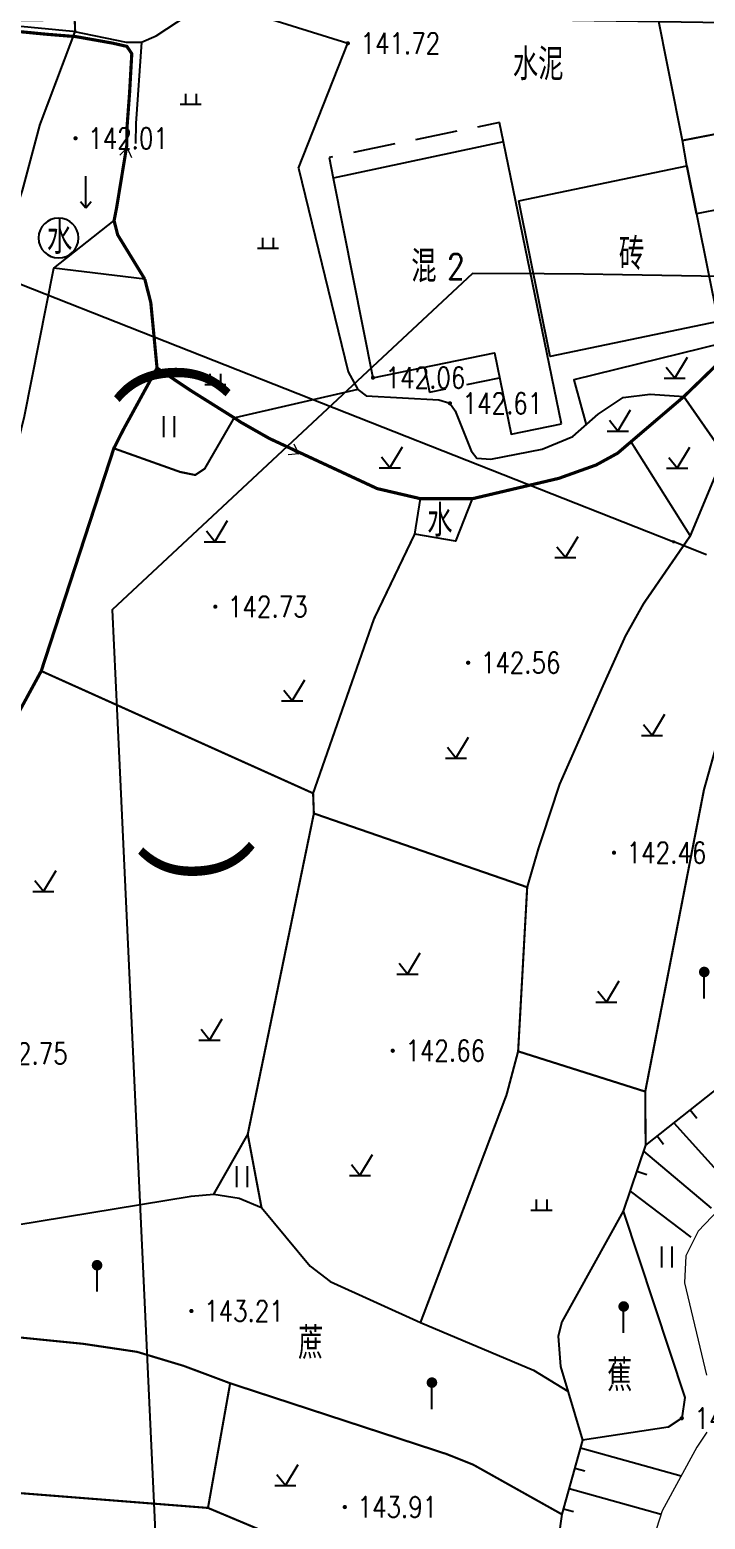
# Model space of a CAD drawing. Extents: x 529262 to 576451, y 2694391 to 2717535.
# Drawn here: x 567265.4 to 567297.4, y 2709343.5 to 2709414 of the extents above; entities that cross this region are included whole.
import ezdxf
from ezdxf.enums import TextEntityAlignment as Align
from ezdxf.xclip import XClip

# ---------------------------------------------------------------- set-up
doc = ezdxf.new("R2010")
doc.units = 0
doc.header["$XCLIPFRAME"] = 0
doc.linetypes.add('X5', pattern=[3, 2, -1])
for name, color, linetype in [('DLDW', 8, 'Continuous'), ('DMTZ', 8, 'Continuous'), ('GCD', 8, 'Continuous'), ('GXYZ', 8, 'Continuous'), ('JMD', 8, 'Continuous'), ('PP-COM', 7, 'Continuous'), ('RD-中线', 40, 'Continuous'), ('RD-红线', 7, 'Continuous'), ('RD-路名', 7, 'Continuous'), ('ZBTZ', 8, 'Continuous'), ('ZJ', 7, 'Continuous')]:
    doc.layers.add(name, color=color, linetype=linetype)
doc.layers.add('SXSS', color=5, linetype='Continuous', lineweight=0)
doc.styles.add('HZ', font='rs.shx', dxfattribs={"width": 0.8, "bigfont": 'hztxt.shx'})
doc.styles.add('黑体', font='simhei.ttf')
doc.linetypes.add('10421', pattern='A,2,[150,AAA.SHX,S=0.5,R=0,X=0,Y=0.5],1e-11', length=2)
doc.linetypes.add('1161', pattern='A,0,[149,AAA.SHX,S=0.15,R=0,X=0,Y=0],-1.6', length=1.6)

# ---------------------------------------------------------------- blocks, each defined once
blk = doc.blocks.new('A$C19FD0107')
at = {"layer": 'RD-中线', "color": 8, "linetype": 'Continuous'}
blk.add_lwpolyline([(-3086.581, 14893.647), (-3108.229, 14899.635, 0.000046), (-3108.317, 14899.659), (-3236.522, 14935.098, 0.007364), (-3240.798, 14936.212), (-3481.528, 14995.181, 0.065736), (-3741.789, 15023.648), (-4056.288, 15016.622, -0.003768), (-4058.096, 15016.595), (-4121.61, 15016.134, 0.002785), (-4122.947, 15016.117), (-4376.617, 15011.447), (-4572.915, 15005.069)], format="xyb", dxfattribs=at)
at = {"layer": 'RD-中线', "color": 8, "linetype": 'Continuous', "flags": 128}
for points in [[(-4490.734, 14139.438, 0), (-4490.29, 14139.417)], [(-3818.251, 14086.168, 0), (-3817.74, 14086.169)]]:
    blk.add_lwpolyline(points, format="xyb", dxfattribs=at)
at = {"layer": 'RD-红线', "color": 8}
for points in [[(-3506.428, 15013.223, 0.051126), (-3711.599, 15035.867)], [(-3708.238, 15011.834), (-3711.629, 15011.849), (-3728.677, 14995.927), (-3728.443, 14990.906, 0.43126)], [(-3589.616, 15003.329, 0.03012), (-3708.238, 15011.834)]]:
    blk.add_lwpolyline(points, format="xyb", dxfattribs=at)
at = {"layer": 'RD-红线', "color": 8, "linetype": 'Continuous', "flags": 128}
blk.add_lwpolyline([(-3728.443, 14990.906), (-3728.303, 14987.898), (-3716.615, 14736.686)], dxfattribs=at)
blk = doc.blocks.new('gc123')
at = {"color": 8}
for p, q in [((0, 0), (1.2, 2)), ((-1, 0), (1, 0)), ((0, 0), (-0.8, 1))]:
    blk.add_line(p, q, dxfattribs=at)
blk = doc.blocks.new('gc119')
at = {"color": 8}
for p, q in [((-1, 0), (1, 0)), ((-0.5, 1), (-0.5, 0)), ((0.5, 1), (0.5, 0))]:
    blk.add_line(p, q, dxfattribs=at)
blk = doc.blocks.new('gc120')
at = {"color": 8}
for p, q in [((0, 0), (0, 3)), ((-0.5, 0.6), (0, 0)), ((0, 0), (0.5, 0.6))]:
    blk.add_line(p, q, dxfattribs=at)
blk = doc.blocks.new('gc165')
at = {"color": 8}
blk.add_line((0, 0), (0, 2), dxfattribs=at)
at = {"color": 8, "const_width": 0.5}
blk.add_lwpolyline([(-0.25, 2.5, 1), (0.25, 2.5, 1)], format="xyb", close=True, dxfattribs=at)
blk = doc.blocks.new('gc121')
at = {"color": 8}
for p, q in [((-0.5, -1), (-0.5, 1)), ((0.5, -1), (0.5, 1))]:
    blk.add_line(p, q, dxfattribs=at)
blk = doc.blocks.new('gc086')
at = {"color": 8}
for p, q in [((0, 0), (7, 0)), ((7, 0), (6.18, 0.57)), ((7, 0), (6.18, -0.57))]:
    blk.add_line(p, q, dxfattribs=at)
blk = doc.blocks.new('GC200')
at = {"linetype": 'Continuous', "const_width": 0.2, "flags": 128}
blk.add_lwpolyline([(-0.1, 0, 1), (0.1, 0, 1)], format="xyb", close=True, dxfattribs=at)
blk = doc.blocks.new('gc013c')
at = {"linetype": 'Continuous'}
blk.add_line((0.5, 0), (4, 0), dxfattribs=at)
at = {"linetype": 'Continuous', "const_width": 0.15, "flags": 128}
blk.add_lwpolyline([(3.775, 0, 1), (3.925, 0, 1)], format="xyb", close=True, dxfattribs=at)

msp = doc.modelspace()

# ---------------------------------------------------------------- linework, layer by layer
at = {"layer": 'DLDW', "linetype": 'Continuous', "elevation": -4.136, "flags": 128}
msp.add_lwpolyline([(567267.723, 2709404.127, 1), (567265.834, 2709404.127, 1)], format="xyb", close=True, dxfattribs=at)
at = {"layer": 'DLDW', "linetype": 'Continuous', "elevation": 142.685, "flags": 128}
msp.add_lwpolyline([(567286.359, 2709391.786), (567285.568, 2709389.78), (567283.634, 2709390.114), (567283.9, 2709391.79)], dxfattribs=at)
at = {"layer": 'DMTZ', "linetype": 'Continuous'}
for p, q in [((567296.674, 2709362.867, 143.906), (567296.984, 2709362.475, 143.906)), ((567295.89, 2709362.247, 143.906), (567298.513, 2709359.347, 143.906)), ((567295.105, 2709361.627, 143.906), (567295.415, 2709361.234, 143.906)), ((567294.464, 2709360.906, 143.906), (567297.655, 2709358.211, 143.906)), ((567294.144, 2709359.958, 143.906), (567294.618, 2709359.799, 143.906)), ((567291.211, 2709345.911, 143.906), (567291.692, 2709345.776, 143.906)), ((567290.67, 2709343.985, 143.906), (567291.151, 2709343.85, 143.906))]:
    msp.add_line(p, q, dxfattribs=at)
at = {"layer": 'DMTZ'}
for p, q in [((567293.825, 2709359.011, 143.906), (567296.704, 2709356.844, 143.906)), ((567291.481, 2709346.874, 143.906), (567296.242, 2709345.537, 143.906)), ((567290.94, 2709344.948, 143.906), (567295.291, 2709343.726, 143.906))]:
    msp.add_line(p, q, dxfattribs=at)
at = {"layer": 'DMTZ', "linetype": '10421', "flags": 128}
for points, elevation in [([(567258.824, 2709414.404), (567262.678, 2709414.368), (567267.448, 2709413.922), (567269.976, 2709413.397), (567270.711, 2709413.4), (567271.405, 2709413.69), (567273.832, 2709415.291), (567274.237, 2709415.288), (567280.469, 2709413.342)], 142.118), ([(567270.711, 2709413.4), (567270.431, 2709409.553), (567270.417, 2709408.604)], 142.217), ([(567278.127, 2709407.424), (567280.481, 2709397.798), (567280.936, 2709396.952), (567281.335, 2709396.66), (567284.773, 2709396.464), (567285.299, 2709396.304), (567285.554, 2709395.943), (567286.302, 2709394.061), (567286.567, 2709393.713), (567287.241, 2709393.66), (567289.673, 2709394.132), (567291.121, 2709394.725), (567292.31, 2709395.782), (567293.495, 2709396.572), (567294.779, 2709396.737), (567296.369, 2709396.619)], 142.118), ([(567233.966, 2709364.293), (567240.71, 2709367.352), (567245.324, 2709370.162), (567250.365, 2709374.371), (567254.546, 2709378.564), (567257.071, 2709379.546), (567259.348, 2709380.052), (567259.932, 2709380.285), (567260.317, 2709380.793), (567263.223, 2709387.785), (567265.174, 2709395.697), (567266.56, 2709402.695)], 142.746), ([(567229.886, 2709355.403), (567237.805, 2709356.41), (567239.521, 2709356.381), (567245.029, 2709355.945), (567246.314, 2709356.081), (567247.484, 2709356.406), (567251.526, 2709357.965), (567253.355, 2709358.506), (567254.45, 2709358.701), (567256.755, 2709358.929), (567257.649, 2709358.928), (567258.582, 2709358.666), (567262.641, 2709357.366), (567263.47, 2709357.335), (567264.712, 2709357.407), (567273.056, 2709358.774), (567274.122, 2709358.874), (567275.325, 2709358.681), (567276.384, 2709358.239), (567278.693, 2709355.472), (567279.64, 2709354.738), (567283.906, 2709352.797), (567289.261, 2709350.547), (567290.878, 2709349.55)], 143.508), ([(567293.506, 2709358.063), (567290.589, 2709352.825), (567290.427, 2709352.15), (567290.527, 2709350.712), (567291.581, 2709347.229)], 143.906), ([(567293.506, 2709358.063), (567296.409, 2709349.245), (567296.272, 2709348.268), (567295.631, 2709347.847), (567291.581, 2709347.229)], 143.043)]:
    msp.add_lwpolyline(points, dxfattribs=dict(at, elevation=elevation))
at = {"layer": 'DMTZ', "linetype": 'Continuous', "elevation": 143.906, "flags": 128}
for points in [[(567299.166, 2709364.836), (567294.562, 2709361.197), (567293.506, 2709358.063)], [(567291.581, 2709347.229), (567290.596, 2709343.721), (567289.58, 2709336.543), (567289.022, 2709330.837), (567289.557, 2709327.03), (567290.788, 2709320.618), (567291.492, 2709318.134), (567294.163, 2709314.161)]]:
    msp.add_lwpolyline(points, dxfattribs=at)
at = {"layer": 'GXYZ', "linetype": 'Continuous'}
msp.add_line((567257.495, 2709404.89), (567295.819, 2709389.771), dxfattribs=at)
msp.add_line((567257.495, 2709404.89), (567295.819, 2709389.771), dxfattribs=at)
at = {"layer": 'JMD', "linetype": 'Continuous', "flags": 128}
for points, elevation in [([(567296.312, 2709408.742), (567295.073, 2709414.927), (567300.493, 2709416.008), (567301.687, 2709409.79)], 141.836), ([(567300.879, 2709405.929), (567299.518, 2709405.782), (567296.97, 2709405.269), (567296.513, 2709407.539), (567296.312, 2709408.742), (567300.183, 2709409.497)], 142.464), ([(567290.579, 2709395.325), (567287.84, 2709408.68), (567279.772, 2709406.963), (567281.658, 2709397.516), (567287.403, 2709398.694), (567288.194, 2709394.836)], 141.905), ([(567288.555, 2709405.889), (567296.513, 2709407.539), (567297.997, 2709400.167), (567290.039, 2709398.517)], 142.928)]:
    msp.add_lwpolyline(points, close=True, dxfattribs=dict(at, elevation=elevation))
at = {"layer": 'JMD', "linetype": 'X5', "elevation": 142.363, "flags": 128}
msp.add_lwpolyline([(567287.84, 2709408.68), (567287.652, 2709409.594), (567279.59, 2709407.94), (567279.772, 2709406.963)], dxfattribs=at)
at = {"layer": 'JMD', "linetype": 'X5', "flags": 128}
msp.add_lwpolyline([(567284.096, 2709398.016), (567284.339, 2709396.831), (567287.646, 2709397.509)], dxfattribs=at)
at = {"layer": 'SXSS', "color": 8, "linetype": 'Continuous', "const_width": 0.15, "flags": 128}
for points, elevation in [([(567257.897, 2709414.005), (567262.081, 2709413.968), (567264.787, 2709413.908), (567266.176, 2709413.773), (567267.603, 2709413.657), (567269.338, 2709413.349), (567270.013, 2709413.195), (567270.245, 2709412.848), (567270.14, 2709410.983), (567270.01, 2709409.239), (567270.011, 2709408.513), (567269.525, 2709405.548), (567269.407, 2709404.948), (567269.575, 2709404.28), (567270.862, 2709402.177)], 144.048), ([(567275.09, 2709395.617), (567273.047, 2709396.899), (567271.44, 2709397.971), (567271.145, 2709401.066), (567270.862, 2709402.177)], 142.868), ([(567286.359, 2709391.786), (567290.451, 2709392.751), (567292.217, 2709393.383), (567293.231, 2709393.939), (567296.369, 2709396.619), (567299.246, 2709399.405), (567300.052, 2709400.516), (567300.659, 2709401.62)], 142.714), ([(567229.902, 2709357.301), (567236.689, 2709358.917), (567249.317, 2709364.747), (567255.647, 2709369.148), (567258.415, 2709371.444), (567262.819, 2709377.854), (567265.961, 2709383.633), (567269.396, 2709394.172), (567269.868, 2709395.099), (567271.44, 2709397.971)], 143.118), ([(567275.09, 2709395.617), (567275.388, 2709395.417), (567276.758, 2709394.637), (567281.858, 2709392.266), (567283.9, 2709391.79)], 142.84), ([(567286.359, 2709391.786), (567283.9, 2709391.79)], 142.685)]:
    msp.add_lwpolyline(points, dxfattribs=dict(at, elevation=elevation))
at = {"layer": 'SXSS', "color": 8, "linetype": 'Continuous', "flags": 128}
for points in [[(567299.944, 2709360.17), (567297.046, 2709357.125), (567296.464, 2709355.948), (567296.408, 2709354.679), (567297.435, 2709350.311)], [(567297.463, 2709347.61), (567296.983, 2709346.895), (567295.342, 2709343.888), (567294.685, 2709341.818)]]:
    msp.add_lwpolyline(points, dxfattribs=at)
at = {"layer": 'ZBTZ', "linetype": 'Continuous', "const_width": 0.1, "flags": 128}
for points, elevation in [([(567265.755, 2709429.265), (567267.843, 2709427.812), (567268.314, 2709427.125), (567268.417, 2709426.263), (567268.782, 2709418.458), (567268.664, 2709417.518), (567268.428, 2709416.907), (567267.635, 2709415.775), (567267.512, 2709415.193), (567267.566, 2709413.919)], 140.728), ([(567252.747, 2709396.821), (567262.487, 2709396.114), (567263.227, 2709400.935), (567263.407, 2709402.162), (567263.692, 2709403.017), (567264.714, 2709405.308), (567265.072, 2709406.397), (567265.894, 2709409.484), (567267.566, 2709413.919)], 141.181), ([(567296.369, 2709396.619), (567296.369, 2709396.619), (567297.996, 2709394.281), (567298.121, 2709393.784), (567297.977, 2709393.157), (567296.674, 2709390.029), (567294.462, 2709386.817), (567293.605, 2709385.286), (567292.532, 2709382.904), (567290.492, 2709378.274), (567289.473, 2709375.176), (567288.957, 2709373.4), (567288.528, 2709365.633), (567287.98, 2709363.574), (567283.906, 2709352.797)], 142.239), ([(567269.396, 2709394.172), (567272.539, 2709393.052), (567273.247, 2709392.91), (567273.696, 2709393.208), (567275.09, 2709395.617)], 142.84), ([(567302.92, 2709395.226), (567302.92, 2709395.226), (567302.762, 2709394.332), (567300.856, 2709388.394), (567299.028, 2709384.095), (567297.322, 2709378.013), (567294.543, 2709363.728), (567294.562, 2709361.197)], 142.123), ([(567296.674, 2709390.029), (567293.868, 2709394.483)], 142.756), ([(567278.862, 2709376.892), (567278.825, 2709377.846), (567281.705, 2709386.095), (567283.634, 2709390.114)], 142.786), ([(567278.825, 2709377.846), (567265.961, 2709383.633)], 142.869), ([(567275.732, 2709361.705), (567278.862, 2709376.892), (567288.957, 2709373.4)], 143.174), ([(567294.543, 2709363.728), (567288.528, 2709365.633)], 142.668), ([(567276.384, 2709358.239), (567275.732, 2709361.705), (567274.122, 2709358.874)], 143.468), ([(567258.582, 2709358.666), (567258.502, 2709357.608), (567258.621, 2709356.898), (567258.848, 2709356.418), (567261.418, 2709354.196), (567262.88, 2709352.298), (567267.952, 2709351.789), (567270.492, 2709351.41), (567272.696, 2709350.748), (567274.9, 2709349.923), (567285.142, 2709346.572), (567286.405, 2709346.068), (567290.596, 2709343.721)], 143.721), ([(567289.58, 2709336.543), (567279.854, 2709341.502), (567273.851, 2709344.023), (567274.9, 2709349.923)], 143.906), ([(567273.851, 2709344.023), (567263.743, 2709344.819), (567263.185, 2709344.617), (567262.892, 2709344.294), (567262.683, 2709342.815)], 143.991)]:
    msp.add_lwpolyline(points, dxfattribs=dict(at, elevation=elevation))
at = {"layer": 'ZBTZ', "linetype": '1161', "flags": 128}
for points, elevation in [([(567278.127, 2709407.424), (567280.469, 2709413.342), (567280.469, 2709413.342)], 142.118), ([(567270.862, 2709402.177), (567266.56, 2709402.695), (567269.407, 2709404.948)], 142.78), ([(567299.246, 2709399.405), (567291.171, 2709397.414), (567291.749, 2709395.283)], 142.493)]:
    msp.add_lwpolyline(points, dxfattribs=dict(at, elevation=elevation))
msp.add_lwpolyline([(567280.936, 2709396.952), (567275.129, 2709395.608)], dxfattribs=at)

# ---------------------------------------------------------------- block references
at = {"layer": 'GCD', "linetype": 'Continuous'}
ref = msp.add_blockref('GC200', (567280.469, 2709413.342, 141.718), dxfattribs=dict(at, xscale=0.5, yscale=0.5, zscale=0.5))
ref.add_attrib('height', '141.72', dxfattribs={"linetype": 'Continuous', "height": 1, "style": 'HZ', "width": 0.8}).set_placement((567281.069, 2709413.342, 141.718), align=Align.MIDDLE_LEFT)
ref = msp.add_blockref('GC200', (567267.583, 2709408.847, 142.01), dxfattribs=dict(at, xscale=0.5, yscale=0.5, zscale=0.5))
ref.add_attrib('height', '142.01', dxfattribs={"linetype": 'Continuous', "height": 1, "style": 'HZ', "width": 0.8}).set_placement((567268.183, 2709408.847, 142.01), align=Align.MIDDLE_LEFT)
ref = msp.add_blockref('GC200', (567281.658, 2709397.516, 142.062), dxfattribs=dict(at, xscale=0.5, yscale=0.5, zscale=0.5))
ref.add_attrib('height', '142.06', dxfattribs={"linetype": 'Continuous', "height": 1, "style": 'HZ', "width": 0.8}).set_placement((567282.258, 2709397.516, 142.062), align=Align.MIDDLE_LEFT)
ref = msp.add_blockref('GC200', (567285.299, 2709396.304, 142.608), dxfattribs=dict(at, xscale=0.5, yscale=0.5, zscale=0.5))
ref.add_attrib('height', '142.61', dxfattribs={"linetype": 'Continuous', "height": 1, "style": 'HZ', "width": 0.8}).set_placement((567285.899, 2709396.304, 142.608), align=Align.MIDDLE_LEFT)
ref = msp.add_blockref('GC200', (567274.197, 2709386.677, 142.73), dxfattribs=dict(at, xscale=0.5, yscale=0.5, zscale=0.5))
ref.add_attrib('height', '142.73', dxfattribs={"linetype": 'Continuous', "height": 1, "style": 'HZ', "width": 0.8}).set_placement((567274.797, 2709386.677, 142.73), align=Align.MIDDLE_LEFT)
ref = msp.add_blockref('GC200', (567286.162, 2709384.024, 142.559), dxfattribs=dict(at, xscale=0.5, yscale=0.5, zscale=0.5))
ref.add_attrib('height', '142.56', dxfattribs={"linetype": 'Continuous', "height": 1, "style": 'HZ', "width": 0.8}).set_placement((567286.762, 2709384.024, 142.559), align=Align.MIDDLE_LEFT)
ref = msp.add_blockref('GC200', (567293.064, 2709375.033, 142.46), dxfattribs=dict(at, xscale=0.5, yscale=0.5, zscale=0.5))
ref.add_attrib('height', '142.46', dxfattribs={"linetype": 'Continuous', "height": 1, "style": 'HZ', "width": 0.8}).set_placement((567293.664, 2709375.033, 142.46), align=Align.MIDDLE_LEFT)
ref = msp.add_blockref('GC200', (567262.839, 2709365.531, 142.75), dxfattribs=dict(at, xscale=0.5, yscale=0.5, zscale=0.5))
ref.add_attrib('height', '142.75', dxfattribs={"linetype": 'Continuous', "height": 1, "style": 'HZ', "width": 0.8}).set_placement((567263.439, 2709365.531, 142.75), align=Align.MIDDLE_LEFT)
ref = msp.add_blockref('GC200', (567282.594, 2709365.661, 142.66), dxfattribs=dict(at, xscale=0.5, yscale=0.5, zscale=0.5))
ref.add_attrib('height', '142.66', dxfattribs={"linetype": 'Continuous', "height": 1, "style": 'HZ', "width": 0.8}).set_placement((567283.194, 2709365.661, 142.66), align=Align.MIDDLE_LEFT)
ref = msp.add_blockref('GC200', (567273.066, 2709353.342, 143.21), dxfattribs=dict(at, xscale=0.5, yscale=0.5, zscale=0.5))
ref.add_attrib('height', '143.21', dxfattribs={"linetype": 'Continuous', "height": 1, "style": 'HZ', "width": 0.8}).set_placement((567273.666, 2709353.342, 143.21), align=Align.MIDDLE_LEFT)
ref = msp.add_blockref('GC200', (567296.272, 2709348.268, 141.552), dxfattribs=dict(at, xscale=0.5, yscale=0.5, zscale=0.5))
ref.add_attrib('height', '141.55', dxfattribs={"linetype": 'Continuous', "height": 1, "style": 'HZ', "width": 0.8}).set_placement((567296.872, 2709348.268, 141.552), align=Align.MIDDLE_LEFT)
ref = msp.add_blockref('GC200', (567280.325, 2709344.064, 143.913), dxfattribs=dict(at, xscale=0.5, yscale=0.5, zscale=0.5))
ref.add_attrib('height', '143.91', dxfattribs={"linetype": 'Continuous', "height": 1, "style": 'HZ', "width": 0.8}).set_placement((567280.925, 2709344.064, 143.913), align=Align.MIDDLE_LEFT)
at = {"layer": 'GXYZ', "linetype": 'Continuous', "xscale": 0.4999999999349118, "yscale": 0.4999999999349118, "zscale": 0.4999999999349118, "rotation": 158.4704738568611}
msp.add_blockref('gc013c', (567297.68, 2709389.037, 146.015), dxfattribs=at)
msp.add_blockref('gc013c', (567297.68, 2709389.037, 146.015), dxfattribs=at)
at = {"layer": 'PP-COM'}
ref = msp.add_blockref('A$C19FD0107', (570997.993, 2694390.603), dxfattribs=at)
XClip(ref).set_block_clipping_path([(-9366.4383134884, 14428.6043910822), (-3328.4480743363, 17452.7484863754)])
at = {"layer": 'SXSS', "color": 8, "linetype": 'Continuous'}
for p, xscale, yscale, zscale, rotation in [((567269.407, 2709404.948, 142.716), 0.5000000000762671, 0.5000000000762671, 0.5000000000762671, 79.7865292980846), ((567296.369, 2709396.619, 142.68), 0.4999999999075008, 0.4999999999075008, 0.4999999999075008, 44.36605048724032), ((567275.09, 2709395.617, 142.868), 0.4999999999881165, 0.4999999999881165, 0.4999999999881165, 330.8925901338163)]:
    msp.add_blockref('gc086', p, dxfattribs=dict(at, xscale=xscale, yscale=yscale, zscale=zscale, rotation=rotation))
at = {"layer": 'ZBTZ', "linetype": 'Continuous', "xscale": 0.5, "yscale": 0.5}
for p in [(567273.036, 2709410.455), (567276.687, 2709403.641), (567274.195, 2709397.195)]:
    msp.add_blockref('gc119', p, dxfattribs=at)
at = {"layer": 'ZBTZ', "linetype": 'Continuous', "xscale": 0.5, "yscale": 0.5, "zscale": 0.5}
for name, p in [('gc120', (567268.071, 2709405.559)), ('gc123', (567295.937, 2709397.493)), ('gc121', (567272.017, 2709395.202)), ('gc123', (567293.247, 2709394.99)), ('gc123', (567282.457, 2709393.25)), ('gc123', (567296.052, 2709393.226, -0.611)), ('gc123', (567274.173, 2709389.752, -142.864)), ('gc123', (567290.764, 2709388.998, -142.864)), ('gc123', (567277.836, 2709382.214, -142.864)), ('gc123', (567294.865, 2709380.585, -142.864)), ('gc123', (567285.583, 2709379.506, -142.864)), ('gc123', (567266.06, 2709373.195)), ('gc123', (567283.293, 2709369.29)), ('gc165', (567297.336, 2709368.138)), ('gc123', (567292.706, 2709367.965, -142.864)), ('gc123', (567273.924, 2709366.169)), ('gc123', (567281.043, 2709359.754, -142.864)), ('gc121', (567275.464, 2709359.704, 142.861)), ('gc119', (567289.631, 2709358.122)), ('gc121', (567295.574, 2709355.895, 142.861)), ('gc165', (567268.602, 2709354.259)), ('gc165', (567293.522, 2709352.307)), ('gc165', (567284.448, 2709348.704)), ('gc123', (567277.515, 2709345.082))]:
    msp.add_blockref(name, p, dxfattribs=at)

# ---------------------------------------------------------------- texts
at = {"layer": 'DLDW', "linetype": 'Continuous', "style": 'HZ', "width": 0.8}
for p in [(567266.83, 2709404.195), (567284.825, 2709390.82)]:
    msp.add_text('水', height=1.5, dxfattribs=at).set_placement(p, align=Align.MIDDLE)
at = {"layer": 'JMD', "linetype": 'Continuous', "style": 'HZ', "width": 0.8}
for s, p in [('砖', (567294.497, 2709403.372)), ('混', (567284.667, 2709402.784))]:
    msp.add_text(s, height=1.5, dxfattribs=at).set_placement(p, align=Align.MIDDLE_RIGHT)
msp.add_text('2', height=1.2, dxfattribs=at).set_placement((567285.167, 2709402.784), align=Align.MIDDLE_LEFT)
at = {"layer": 'RD-路名', "color": 7, "linetype": 'Continuous', "insert": (567274.149, 2709402.859), "char_height": 4, "attachment_point": 1, "rotation": 273.02728, "style": '黑体'}
msp.add_mtext_dynamic_manual_height_columns('\\pi-12,l16,t16;(^I    )', width=358.16099, gutter_width=357.193, heights=[0], dxfattribs=at)
at = {"layer": 'ZJ', "color": 8, "linetype": 'Continuous', "style": 'HZ', "width": 0.8}
for s, p in [('水泥', (567289.477, 2709412.422)), ('蔗', (567278.716, 2709351.898)), ('蕉', (567293.332, 2709350.37))]:
    msp.add_text(s, height=1.5, dxfattribs=at).set_placement(p, align=Align.MIDDLE)

doc.saveas('drawing.dxf')
